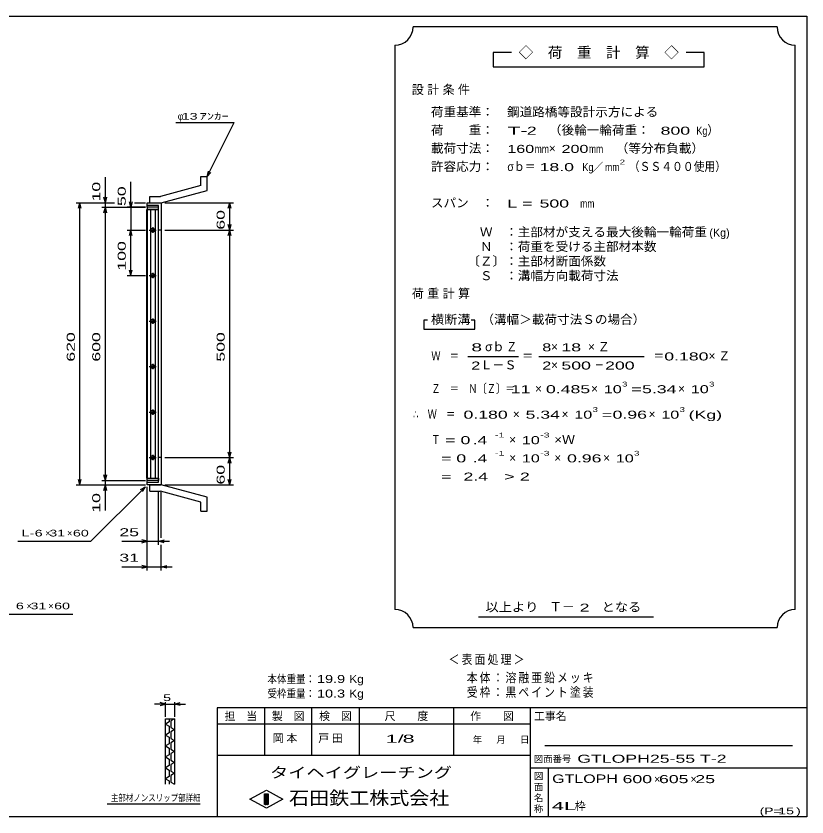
# Model space of a CAD drawing. Units: millimetres, scale not verified. Extents: x -1456 to 1385, y -1026 to 843.
# Drawn here: x -353 to 1385, y -917 to 843 of the extents above; entities that cross this region are included whole.
import ezdxf
from ezdxf.enums import TextEntityAlignment as Align

# ---------------------------------------------------------------- set-up
doc = ezdxf.new("R2010")
doc.units = ezdxf.units.MM
doc.header["$LTSCALE"] = 8
for name, color, linetype, lineweight in [('0_2', 150, 'Continuous', 25), ('16', 3, 'Continuous', 25), ('19', 6, 'Continuous', 25), ('22', 4, 'Continuous', 25), ('24', 2, 'Continuous', 25), ('32', 4, 'Continuous', 25)]:
    doc.layers.add(name, color=color, linetype=linetype, lineweight=lineweight)
doc.styles.add('ベクトル', font='')
doc.styles.get('ベクトル').set_extended_font_data('ベクトル')

msp = doc.modelspace()

# ---------------------------------------------------------------- linework, layer by layer
at = {"layer": '0_2'}
for p, q in [((-1383.2, 842.8), (1384.8, 842.8)), ((1384.8, 842.8), (1384.8, -917.2)), ((1384.8, -677.2), (88.8, -677.2)), ((88.8, -677.2), (88.8, -917.2)), ((192.8, -677.2), (192.8, -781.2)), ((296.8, -781.2), (296.8, -677.2)), ((400.8, -677.2), (400.8, -781.2)), ((608.8, -781.2), (608.8, -677.2)), ((776.8, -677.2), (776.8, -917.2)), ((776.8, -713.2), (88.8, -713.2)), ((1352.8, -761.2), (808.8, -761.2)), ((88.8, -781.2), (776.8, -781.2)), ((776.8, -809.2), (1384.8, -809.2)), ((816.8, -917.2), (816.8, -809.2)), ((160.8, -878), (196.8, -858)), ((196.8, -858), (232.8, -878)), ((196.8, -898), (160.8, -878)), ((192.8, -866), (200.8, -866)), ((192.8, -890), (192.8, -866)), ((192.8, -866), (194.4, -866)), ((194.4, -866), (194.4, -890)), ((196, -890), (196, -866)), ((196, -866), (197.6, -866)), ((232.8, -878), (196.8, -898)), ((197.6, -866), (197.6, -890)), ((199.2, -890), (199.2, -866)), ((199.2, -866), (200.8, -866)), ((200.8, -866), (200.8, -890)), ((200.8, -866), (200.8, -890)), ((200.8, -890), (192.8, -890)), ((194.4, -890), (196, -890)), ((197.6, -890), (199.2, -890)), ((1384.8, -917.2), (-1383.2, -917.2))]:
    msp.add_line(p, q, dxfattribs=at)
at = {"layer": '16'}
for p, q in [((-40, 422.5), (-65, 422.5)), ((-65, 422.5), (-65, 418)), ((-40, 418), (-40, 422.5)), ((-65.7, -173), (-65.7, 418)), ((-65.7, 418), (-65, 418)), ((-65, 418), (-40, 418)), ((-65, 418), (-65, -173)), ((-40, 418), (-65, 418)), ((-58, 418), (-58, -173)), ((-47, -173), (-47, 418)), ((-40, -173), (-40, 418)), ((-61, 372.5), (-45, 372.5)), ((-51, 375.5), (-55, 375.5)), ((-53, 378.5), (-53, 366.5)), ((-55, 369.5), (-51, 369.5)), ((-61, 272.5), (-45, 272.5)), ((-51, 275.5), (-55, 275.5)), ((-55, 269.5), (-51, 269.5)), ((-53, 278.5), (-53, 266.5)), ((-53, 178.5), (-53, 166.5)), ((-61, 172.5), (-45, 172.5)), ((-51, 175.5), (-55, 175.5)), ((-55, 169.5), (-51, 169.5)), ((-61, 72.5), (-45, 72.5)), ((-51, 75.5), (-55, 75.5)), ((-53, 78.5), (-53, 66.5)), ((-55, 69.5), (-51, 69.5)), ((-61, -27.5), (-45, -27.5)), ((-51, -24.5), (-55, -24.5)), ((-55, -30.5), (-51, -30.5)), ((-53, -21.5), (-53, -33.5)), ((-53, -121.5), (-53, -133.5)), ((-61, -127.5), (-45, -127.5)), ((-51, -124.5), (-55, -124.5)), ((-55, -130.5), (-51, -130.5)), ((-65, -173), (-65.7, -173)), ((-65, -173), (-40, -173)), ((-65, -177.5), (-65, -173)), ((-65, -173), (-40, -173)), ((-40, -173), (-40, -177.5)), ((-40, -177.5), (-65, -177.5))]:
    msp.add_line(p, q, dxfattribs=at)
for centre, radius, start, end in [((-55, 372.5), 3, 90, 270), ((-53, 372.5), 4, 46.6, 133.4), ((-51, 372.5), 3, 270, 90), ((-53, 372.5), 4, 226.6, 313.4), ((-55, 272.5), 3, 90, 270), ((-53, 272.5), 4, 46.6, 133.4), ((-53, 272.5), 4, 226.6, 313.4), ((-51, 272.5), 3, 270, 90), ((-53, 172.5), 4, 46.6, 133.4), ((-55, 172.5), 3, 90, 270), ((-53, 172.5), 4, 226.6, 313.4), ((-51, 172.5), 3, 270, 90), ((-55, 72.5), 3, 90, 270), ((-53, 72.5), 4, 46.6, 133.4), ((-51, 72.5), 3, 270, 90), ((-53, 72.5), 4, 226.6, 313.4), ((-55, -27.5), 3, 90, 270), ((-53, -27.5), 4, 46.6, 133.4), ((-53, -27.5), 4, 226.6, 313.4), ((-51, -27.5), 3, 270, 90), ((-55, -127.5), 3, 90, 270), ((-53, -127.5), 4, 46.6, 133.4), ((-53, -127.5), 4, 226.6, 313.4), ((-51, -127.5), 3, 270, 90)]:
    msp.add_arc(centre, radius, start, end, dxfattribs=at)
at = {"layer": '19'}
for p, q in [((53, 490.5), (67, 490.5)), ((53, 470.5), (53, 490.5)), ((67, 459.5), (67, 490.5)), ((53, 470.5), (-36, 446.5)), ((-34, 432.5), (67, 459.5)), ((-59, 446.5), (-36, 446.5)), ((-59, 432.5), (-59, 446.5)), ((-65, 422.5), (-65, 432.5)), ((-65, 432.5), (-35, 432.5)), ((-40, 426.5), (-65, 426.5)), ((-59, 432.5), (-34, 432.5)), ((-40, -181.5), (-40, 426.5)), ((-35, 432.5), (-34, 431.5)), ((-34, 431.5), (-34, -186.5)), ((-34, 372.5), (-40, 372.5)), ((-34, -127.5), (-40, -127.5)), ((-65, -187.5), (-65, -177.5)), ((-65, -181.5), (-40, -181.5)), ((-35, -187.5), (-65, -187.5)), ((-59, -187.5), (-34, -187.5)), ((-59, -201.5), (-59, -187.5)), ((-34, -186.5), (-35, -187.5)), ((67, -214.5), (-34, -187.5)), ((-59, -201.5), (-36, -201.5)), ((53, -225.5), (-36, -201.5)), ((53, -245.5), (53, -225.5)), ((67, -245.5), (67, -214.5)), ((53, -245.5), (67, -245.5))]:
    msp.add_line(p, q, dxfattribs=at)
at = {"layer": '22'}
for p, q in [((-2, 608.5), (126, 608.5)), ((67, 490.5), (126, 608.5)), ((67, 490.5), (69.4, 502.2)), ((67, 490.5), (75, 499.3)), ((-157, 432.5), (-157, 488.5)), ((-101, 422.5), (-101, 478.5)), ((-157, 432.5), (-160.2, 444.5)), ((-157, 432.5), (-153.8, 444.5)), ((-221, 432.5), (-137, 432.5)), ((-216.2, 420.5), (-213, 432.5)), ((-209.8, 420.5), (-213, 432.5)), ((-213, -187.5), (-213, 432.5)), ((-165, 432.5), (-137, 432.5)), ((-165, 422.5), (-69, 422.5)), ((-160.2, 410.5), (-157, 422.5)), ((-157, 422.5), (-157, 432.5)), ((-153.8, 410.5), (-157, 422.5)), ((-157, -177.5), (-157, 422.5)), ((-69, 422.5), (-109, 422.5)), ((-101, 422.5), (-104.2, 434.5)), ((-97.8, 434.5), (-101, 422.5)), ((-101, 422.5), (-101, 372.5)), ((-93, 432.5), (-69, 432.5)), ((-93, 432.5), (-69, 432.5)), ((-26, 432.5), (124.4, 432.5)), ((113.2, 420.5), (116.4, 432.5)), ((119.6, 420.5), (116.4, 432.5)), ((116.4, 372.5), (116.4, 432.5)), ((-109, 372.5), (-69, 372.5)), ((-104.2, 360.5), (-101, 372.5)), ((-97.8, 360.5), (-101, 372.5)), ((-101, 272.5), (-101, 372.5)), ((-26, 372.5), (124.4, 372.5)), ((116.4, 372.5), (113.2, 384.5)), ((113.2, 360.5), (116.4, 372.5)), ((116.4, 372.5), (119.6, 384.5)), ((119.6, 360.5), (116.4, 372.5)), ((116.4, -127.5), (116.4, 372.5)), ((-101, 272.5), (-104.2, 284.5)), ((-101, 272.5), (-97.8, 284.5)), ((-109, 272.5), (-69, 272.5)), ((116.4, -127.5), (113.2, -115.5)), ((116.4, -127.5), (119.6, -115.5)), ((-26, -127.5), (124.4, -127.5)), ((113.2, -139.5), (116.4, -127.5)), ((119.6, -139.5), (116.4, -127.5)), ((116.4, -187.5), (116.4, -127.5)), ((-213, -187.5), (-216.2, -175.5)), ((-213, -187.5), (-209.8, -175.5)), ((-157, -177.5), (-160.2, -165.5)), ((-157, -177.5), (-153.8, -165.5)), ((116.4, -187.5), (113.2, -175.5)), ((116.4, -187.5), (119.6, -175.5)), ((-221, -187.5), (-69, -187.5)), ((-189, -311.5), (-69, -191.5)), ((-165, -177.5), (-69, -177.5)), ((-165, -187.5), (-69, -187.5)), ((-160.2, -199.5), (-157, -187.5)), ((-157, -187.5), (-157, -177.5)), ((-153.8, -199.5), (-157, -187.5)), ((-157, -243.5), (-157, -187.5)), ((-79.4, -197.9), (-69, -191.5)), ((-75.4, -201.9), (-69, -191.5)), ((-65, -319.5), (-65, -191.5)), ((-65, -375.5), (-65, -191.5)), ((-26, -187.5), (124.4, -187.5)), ((-40, -319.5), (-40, -203.7)), ((-34, -303.5), (-34, -203.7)), ((-349, -311.5), (-189, -311.5)), ((-121, -311.5), (-65, -311.5)), ((-65, -311.5), (-77, -308.3)), ((-77, -314.7), (-65, -311.5)), ((-65, -311.5), (-40, -311.5)), ((-40, -311.5), (-28, -308.3)), ((-28, -314.7), (-40, -311.5)), ((-40, -311.5), (-16, -311.5)), ((-34, -375.5), (-34, -319.5)), ((-121, -367.5), (-65, -367.5)), ((-65, -367.5), (-77, -364.3)), ((-77, -370.7), (-65, -367.5)), ((-65, -367.5), (-34, -367.5)), ((-34, -367.5), (-22, -364.3)), ((-22, -370.7), (-34, -367.5)), ((-34, -367.5), (-10, -367.5)), ((-390.3, -471.5), (-228.2, -471.5))]:
    msp.add_line(p, q, dxfattribs=at)
at = {"layer": '24', "color": 4}
for p, q in [((1319.2, 818.8), (519.2, 818.8)), ((479.2, 778.8), (479.2, -461.2)), ((1359.2, -461.2), (1359.2, 778.8)), ((735.2, 762.8), (695.2, 762.8)), ((695.2, 762.8), (695.2, 730.8)), ((1159.2, 762.8), (1119.2, 762.8)), ((1159.2, 730.8), (1159.2, 762.8)), ((695.2, 730.8), (1159.2, 730.8)), ((551.2, 174.8), (543.2, 174.8)), ((543.2, 174.8), (543.2, 154.8)), ((655.2, 174.8), (647.2, 174.8)), ((655.2, 154.8), (655.2, 174.8)), ((543.2, 154.8), (655.2, 154.8)), ((639.2, 94.8), (751.2, 94.8)), ((795.2, 94.8), (1027.2, 94.8)), ((663.2, -477.2), (1047.2, -477.2)), ((519.2, -501.2), (1319.2, -501.2))]:
    msp.add_line(p, q, dxfattribs=at)
for centre, start, end in [((479.2, 818.8), 270, 0), ((1359.2, 818.8), 180, 270), ((479.2, -501.2), 0, 90), ((1359.2, -501.2), 90, 180)]:
    msp.add_arc(centre, 40, start, end, dxfattribs=at)
at = {"layer": '32'}
for p, q in [((-24.8, -669.2), (-36.8, -666)), ((-24.8, -697.2), (-24.8, -665.2)), ((-4.8, -665.2), (-4.8, -697.2)), ((-4.8, -669.2), (7.2, -666)), ((-24.8, -669.2), (-48.8, -669.2)), ((-36.8, -672.4), (-24.8, -669.2)), ((-24.8, -669.2), (-4.8, -669.2)), ((7.2, -672.4), (-4.8, -669.2)), ((-4.8, -669.2), (19.2, -669.2)), ((-24.8, -701.2), (-4.8, -701.2)), ((-24.8, -845.2), (-24.8, -701.2)), ((-16.8, -701.2), (-16.8, -708.4)), ((-4.8, -701.2), (-12.8, -706)), ((-4.8, -701.2), (-4.8, -845.2)), ((-16.8, -708.4), (-24.8, -713.2)), ((-24.8, -713.2), (-16.8, -718)), ((-16.8, -718), (-16.8, -732.4)), ((-12.8, -706), (-12.8, -720.4)), ((-12.8, -720.4), (-4.8, -725.2)), ((-16.8, -732.4), (-24.8, -737.2)), ((-24.8, -737.2), (-16.8, -742)), ((-4.8, -725.2), (-12.8, -730)), ((-12.8, -730), (-12.8, -744.4)), ((-16.8, -756.4), (-24.8, -761.2)), ((-16.8, -742), (-16.8, -756.4)), ((-12.8, -744.4), (-4.8, -749.2)), ((-4.8, -749.2), (-12.8, -754)), ((-12.8, -754), (-12.8, -768.4)), ((-24.8, -761.2), (-16.8, -766)), ((-16.8, -766), (-16.8, -780.4)), ((-12.8, -768.4), (-4.8, -773.2)), ((-4.8, -773.2), (-12.8, -778)), ((-16.8, -780.4), (-24.8, -785.2)), ((-24.8, -785.2), (-16.8, -790)), ((-16.8, -790), (-16.8, -804.4)), ((-12.8, -778), (-12.8, -792.4)), ((-16.8, -804.4), (-24.8, -809.2)), ((-24.8, -809.2), (-16.8, -814)), ((-12.8, -792.4), (-4.8, -797.2)), ((-4.8, -797.2), (-12.8, -802)), ((-12.8, -802), (-12.8, -816.4)), ((-16.8, -814), (-16.8, -828.4)), ((-12.8, -816.4), (-4.8, -821.2)), ((-4.8, -821.2), (-12.8, -826)), ((-12.8, -826), (-12.8, -840.4)), ((-16.8, -828.4), (-24.8, -833.2)), ((-24.8, -833.2), (-16.8, -838)), ((-16.8, -838), (-16.8, -845.2)), ((-12.8, -840.4), (-4.8, -845.2)), ((51.2, -889.2), (-152.8, -889.2))]:
    msp.add_line(p, q, dxfattribs=at)

# ---------------------------------------------------------------- texts
at = {"layer": '0_2', "style": 'ベクトル'}
for s, height, p in [('担\u3000当', 17.6, (104.8, -695.6)), ('製\u3000図', 17.6, (208.8, -695.6)), ('検\u3000図', 17.6, (312.8, -695.6)), ('尺\u3000\u3000度', 17.6, (456.8, -695.6)), ('作\u3000\u3000図', 17.6, (644.8, -695.6)), ('工事名', 17.6, (784.8, -695.6)), ('年', 14.7, (650.4, -747.2)), ('月', 14.7, (702.4, -747.2)), ('日', 14.7, (754.4, -747.2)), ('図面番号', 14.66, (784.8, -789.6)), ('図', 14.7, (784.8, -827.2)), ('面', 14.7, (784.8, -851.2)), ('名', 14.7, (784.8, -875.2)), ('称', 14.7, (784.8, -899.2))]:
    msp.add_text(s, height=height, dxfattribs=at).set_placement(p, align=Align.MIDDLE_LEFT)
at = {"layer": '0_2', "color": 222, "style": 'ベクトル'}
for s, height, width, p in [('タイヘイグレーチング', 23.46, 1.25, (204.8, -819.6)), ('石田鉄工株式会社', 29.33, 1.1, (246.8, -875.6))]:
    msp.add_text(s, height=height, dxfattribs=dict(at, width=width)).set_placement(p, align=Align.MIDDLE_LEFT)
at = {"layer": '22', "color": 2, "style": 'ベクトル'}
for s, height, p in [('φ', 14.7, (2, 622.5)), ('×', 14.7, (-289, -293.5)), ('×', 14.7, (-241, -293.5)), ('×', 14.7, (-330.3, -453.5)), ('×', 14.7, (-282.3, -453.5)), ('×', 17.6, (1048.8, -834)), ('×', 17.6, (1128.8, -834)), ('枠', 17.6, (874.4, -893.2))]:
    msp.add_text(s, height=height, dxfattribs=at).set_placement(p, align=Align.MIDDLE_LEFT)
for s, height, width, p in [(' 13 ', 14.66, 1.6, (2, 622.5)), ('ｱﾝｶｰ', 14.66, 1.6, (50, 622.5)), ('L-', 14.66, 1.6, (-341, -293.5)), (' 6 ', 14.66, 1.6, (-321, -293.5)), (' 31 ', 14.66, 1.6, (-289, -293.5)), (' 60 ', 14.66, 1.6, (-237, -293.5)), (' 25 ', 17.6, 1.65, (-137, -291.5)), (' 31 ', 17.6, 1.65, (-137, -347.5)), (' 6 ', 14.66, 1.6, (-362.3, -453.5)), (' 31 ', 14.66, 1.6, (-330.3, -453.5)), (' 60', 14.66, 1.6, (-278.3, -453.5)), ('本体重量：', 17.6, 0.85, (199.2, -614)), (' 19.9', 17.6, 1.35, (299.2, -614)), ('Kg', 17.6, 1.1, (379.2, -614)), ('受枠重量：', 17.6, 0.85, (199.2, -646)), (' 10.3', 17.6, 1.35, (299.2, -646)), ('Kg', 17.6, 1.1, (379.2, -646)), ('1/', 17.6, 2, (459.2, -745.2)), (' 8 ', 17.6, 2, (483.2, -745.2)), ('GTLOPH25-55 T-2         ', 17.6, 1.65, (880, -789.2)), ('GTLOPH', 18.77, 1.4, (824.8, -833.2)), (' 600 ', 17.6, 1.65, (968.8, -834)), (' 605 ', 17.6, 1.65, (1048.8, -834)), (' 25 ', 17.6, 1.65, (1128.8, -834)), ('4L', 17.6, 2.05, (824, -893.2)), ('(P=', 14.66, 1.55, (1280.8, -904)), (' 15 ', 14.66, 1.6, (1312.8, -904)), (')', 14.7, 1.6, (1360.8, -904))]:
    msp.add_text(s, height=height, dxfattribs=dict(at, width=width)).set_placement(p, align=Align.MIDDLE_LEFT)
at = {"layer": '22', "color": 2, "style": 'ベクトル', "width": 1.65}
for s, p in [(' 10 ', (-177, 424.5)), (' 50 ', (-121, 414.5)), (' 60 ', (96.4, 362.5)), (' 100 ', (-121, 272.5)), (' 620 ', (-233, 72.5)), (' 600 ', (-177, 72.5)), (' 500 ', (96.4, 72.5)), (' 60 ', (96.4, -197.5)), (' 10 ', (-177, -259.5))]:
    msp.add_text(s, height=17.6, rotation=90, dxfattribs=at).set_placement(p, align=Align.MIDDLE_LEFT)
at = {"layer": '22', "color": 2, "attachment_point": 4, "style": 'ベクトル'}
for s, insert, char_height in [('\\T1.2;\\W0.85;＜表面処理＞', (597.2, -572), 20.53), ('\\T1.19;\\W0.85;本体：溶融亜鉛メッキ', (637.2, -612), 20.53), ('\\T1.19;\\W0.85;受枠：黒ペイント塗装', (637.2, -644), 20.53), ('\\T1.25;岡本\u3000', (210.8, -745.2), 17.6), ('\\T1.25;戸田\u3000', (310.8, -745.2), 17.6)]:
    msp.add_mtext(s, dxfattribs=dict(at, insert=insert, char_height=char_height))
at = {"layer": '24', "style": 'ベクトル'}
for s, height, p in [('◇\u3000荷\u3000重\u3000計\u3000算\u3000◇', 23.46, (751.2, 762.8)), ('）', 19.4, (1165.6, 592)), ('×', 19.4, (817.6, 552)), ('／', 17.6, (913.2, 510.8)), ('(Kg)', 17.6, (1170.4, 366.8)), ('σｂ', 19.35, (677.6, 116)), ('×', 19.4, (822.4, 116)), ('Ｌ－Ｓ', 19.35, (667.2, 76)), ('×', 19.4, (822.4, 76)), ('×', 19.4, (787.2, 24)), ('×', 19.4, (910.4, 24)), ('×', 19.4, (1101.6, 24)), ('×', 19.4, (738.4, -32)), ('×', 19.4, (845.6, -32)), ('×', 19.4, (1036.8, -32)), ('×', 19.4, (730.4, -88)), ('×', 19.4, (730.4, -128)), ('×', 19.4, (829.6, -128)), ('×', 19.4, (936.8, -128)), ('Ｔ－', 20.53, (818.4, -455.2))]:
    msp.add_text(s, height=height, dxfattribs=at).set_placement(p, align=Align.MIDDLE_LEFT)
for s, height, width, p in [('荷重基準：\u3000', 19.35, 1.05, (558.4, 632)), ('鋼道路橋等設計示方による', 19.35, 1.05, (725.6, 632)), ('荷\u3000\u3000重：\u3000', 19.35, 1.05, (558.4, 592)), ('T-', 17.6, 2, (726.4, 590.8)), (' 2 ', 17.6, 1.65, (758.4, 590.8)), ('（後輪一輪荷重：', 19.35, 1.05, (817.6, 592)), ('  800', 17.6, 1.65, (1041.6, 590.8)), ('Kg', 17.6, 0.85, (1141.6, 590.8)), ('載荷寸法：\u3000', 19.35, 1.05, (558.4, 552)), ('\u3000（等分布負載）', 19.35, 1.05, (936.8, 552)), ('160', 17.6, 1.5, (726.4, 550.8)), ('mm', 17.6, 0.8, (786.4, 550.8)), ('200', 17.6, 1.5, (845.6, 550.8)), ('mm', 17.6, 0.8, (905.6, 550.8)), ('許容応力：\u3000', 19.35, 1.05, (558.4, 512)), ('σｂ＝', 19.35, 0.9, (726.4, 512)), (' 18.0', 17.6, 1.65, (786.4, 510.8)), ('Kg', 17.6, 0.85, (891.2, 510.8)), ('mm', 17.6, 0.8, (941.2, 510.8)), ('2', 10.6, 1.5, (973.2, 522)), ('（ＳＳ４００使用）', 19.35, 0.9, (993.2, 512)), ('スパン\u3000：\u3000', 19.35, 1.05, (558.4, 432)), ('L =', 17.6, 1.65, (726.4, 430.8)), (' 500 ', 17.6, 1.65, (786.4, 430.8)), ('mm', 17.6, 0.8, (886.4, 430.8)), ('\u3000Ｗ\u3000：主部材が支える最大後輪一輪荷重', 19.35, 1.05, (638.4, 368)), ('\u3000Ｎ\u3000：荷重を受ける主部材本数', 19.35, 1.05, (638.4, 336)), ('〔Ｚ〕：主部材断面係数', 19.35, 1.05, (638.4, 304)), ('\u3000Ｓ\u3000：溝幅方向載荷寸法', 19.35, 1.05, (638.4, 272)), ('横断溝', 19.35, 1.1, (558.4, 176)), ('\u3000（溝幅＞載荷寸法Ｓの場合）', 19.35, 1.05, (641.6, 176)), ('8', 17.6, 1.8, (647.2, 114.8)), ('Ｚ', 19.4, 0.9, (724, 116)), ('8', 17.6, 1.5, (803.2, 114.8)), (' 18 ', 17.6, 1.65, (834.4, 114.8)), ('Ｗ\u3000＝', 19.35, 0.75, (559.2, 96)), ('＝', 19.4, 0.9, (759.2, 96)), ('＝', 19.4, 0.9, (1047.2, 96)), ('0.180', 17.6, 1.65, (1071.2, 94.8)), ('2', 17.6, 1.5, (647.2, 74.8)), ('2', 17.6, 1.5, (803.2, 74.8)), (' 500 ', 17.6, 1.65, (834.4, 74.8)), ('－', 19.4, 0.75, (918.4, 76)), (' 200 ', 17.6, 1.65, (930.4, 74.8)), ('Ｚ\u3000＝\u3000Ｎ〔Ｚ〕＝', 19.35, 0.75, (559.2, 24)), ('3', 10.6, 1.5, (978.4, 34)), ('3', 10.6, 1.5, (1169.6, 34)), (' 11 ', 17.6, 1.65, (723.2, 22.8)), ('0.485', 17.6, 1.65, (811.2, 22.8)), ('10', 17.6, 1.5, (938.4, 22.8)), ('=', 17.6, 1.7, (998.4, 22.8)), ('5.34', 17.6, 1.65, (1022.4, 22.8)), ('10', 17.6, 1.5, (1129.6, 22.8)), ('3', 10.6, 1.5, (913.6, -22)), ('3', 10.6, 1.5, (1104.8, -22)), ('∴\u3000Ｗ\u3000＝', 19.35, 0.75, (519.2, -32)), (' 0.180', 17.6, 1.65, (619.2, -33.2)), ('5.34', 17.6, 1.65, (766.4, -33.2)), ('10', 17.6, 1.5, (873.6, -33.2)), ('=', 17.6, 1.7, (933.6, -33.2)), ('0.96', 17.6, 1.65, (957.6, -33.2)), ('10', 17.6, 1.5, (1064.8, -33.2)), ('(Kg)', 17.6, 1.65, (1124.8, -33.2)), ('Ｔ', 19.4, 0.75, (559.2, -88)), (' = 0', 17.6, 1.65, (579.2, -89.2)), (' .4 ', 17.6, 1.65, (639.2, -89.2)), ('-1', 10.56, 1.65, (699.2, -78)), ('10', 17.6, 1.5, (758.4, -89.2)), ('-3', 10.56, 1.65, (798.4, -78)), ('×Ｗ', 19.35, 1.1, (829.6, -88)), ('  = 0', 17.6, 1.65, (559.2, -129.2)), (' .4 ', 17.6, 1.65, (639.2, -129.2)), ('-1', 10.56, 1.65, (699.2, -118)), ('10', 17.6, 1.5, (758.4, -129.2)), ('-3', 10.56, 1.65, (798.4, -118)), ('0.96', 17.6, 1.65, (857.6, -129.2)), ('10', 17.6, 1.5, (964.8, -129.2)), ('3', 10.6, 1.5, (1004.8, -118)), ('  =', 17.6, 1.65, (559.2, -169.2)), (' 2.4', 17.6, 1.65, (619.2, -169.2)), ('>', 17.6, 1.7, (719.2, -169.2)), (' 2 ', 17.6, 1.65, (743.2, -169.2)), ('以上より\u3000', 19.35, 1.1, (678.4, -456)), (' 2 ', 17.6, 1.65, (874.4, -457.2)), ('となる', 19.35, 1.1, (933.6, -456))]:
    msp.add_text(s, height=height, dxfattribs=dict(at, width=width)).set_placement(p, align=Align.MIDDLE_LEFT)
at = {"layer": '24', "char_height": 19.35, "attachment_point": 4, "style": 'ベクトル'}
for s, insert in [('\\T1.28;設計条件', (516.4, 680)), ('\\T1.28;荷重計算', (516.4, 232)), ('\\T1.42;×Ｚ', (903.6, 116)), ('\\T1.42;×Ｚ', (1168.4, 96))]:
    msp.add_mtext(s, dxfattribs=dict(at, insert=insert))
at = {"layer": '32', "color": 2, "style": 'ベクトル'}
for s, width, p in [(' 5 ', 1.6, (-38.8, -655.2)), ('主部材ノンスリップ部詳細', 0.8, (-144.8, -875.2))]:
    msp.add_text(s, height=14.66, dxfattribs=dict(at, width=width)).set_placement(p, align=Align.MIDDLE_LEFT)

doc.saveas('drawing.dxf')
